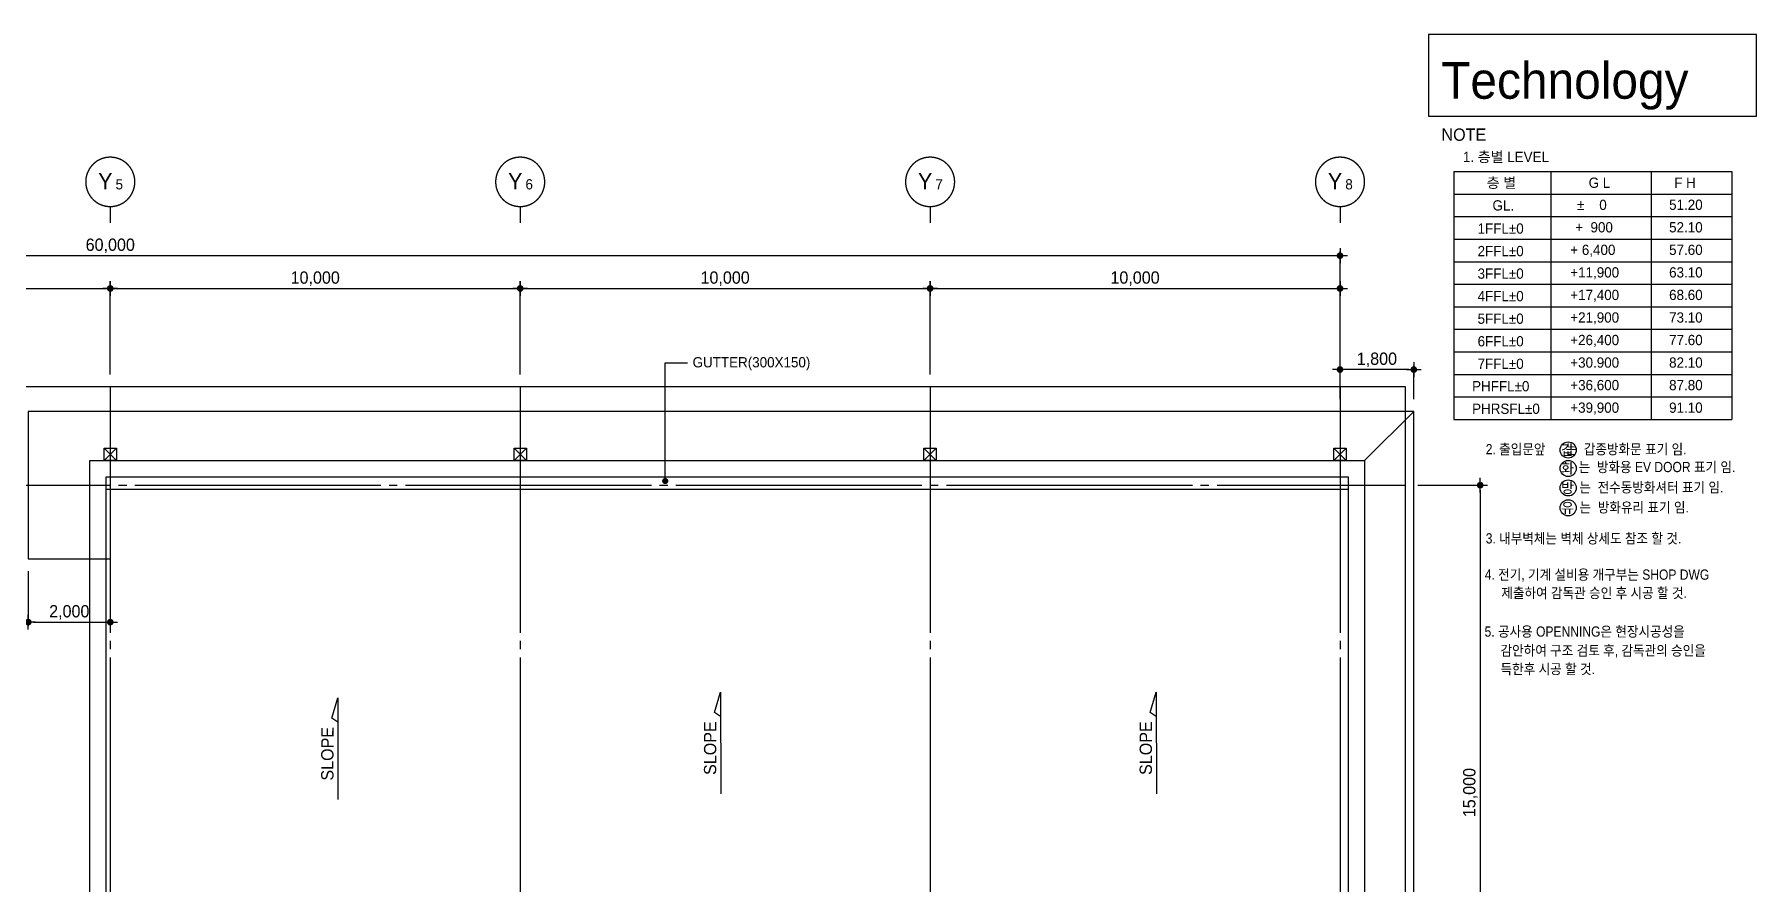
# Model space of a CAD drawing. Extents: x 14580073 to 14658235, y -1804798 to -1750552.
# Drawn here: x 14616223 to 14658235, y -1771268 to -1750552 of the extents above; entities that cross this region are included whole.
import ezdxf
from ezdxf.enums import TextEntityAlignment as Align

# ---------------------------------------------------------------- set-up
doc = ezdxf.new("R2010")
doc.units = 0
doc.header["$LTSCALE"] = 100
doc.header["$MEASUREMENT"] = 0
doc.header["$PDSIZE"] = -10
doc.linetypes.add('CEN', pattern=[66, 60, -2, 2, -2])
doc.layers.get('0').update_dxf_attribs({"linetype": 'CONTINUOUS'})
doc.layers.get('Defpoints').update_dxf_attribs({"linetype": 'CONTINUOUS'})
for name, color, linetype in [('8', 8, 'CONTINUOUS'), ('AINFO', 1, 'CONTINUOUS'), ('AXIS', 7, 'CEN'), ('CEN', 1, 'CEN'), ('DIM', 7, 'CONTINUOUS'), ('EL4', 6, 'CONTINUOUS'), ('SYM', 7, 'CONTINUOUS'), ('TE2', 3, 'CONTINUOUS'), ('TEX', 3, 'CONTINUOUS'), ('TEXT', 2, 'CONTINUOUS'), ('TEXT1', 7, 'CONTINUOUS'), ('TEXT2', 7, 'CONTINUOUS'), ('WINE', 8, 'CONTINUOUS')]:
    doc.layers.add(name, color=color, linetype=linetype)
doc.styles.add('HY울를도M', font='HYWULM.TTF')
doc.styles.add('굴림', font='H2HDRM.TTF')
doc.styles.add('돋음', font='Dotum.ttf', dxfattribs={"height": 3})
doc.dimstyles.new('DIM50', dxfattribs={"dimscale": 50, "dimtxt": 3, "dimasz": 1.2, "dimexe": 1, "dimexo": 1, "dimgap": 0.6, "dimtad": 1, "dimdec": 4, "dimzin": 0, "dimdsep": 46, "dimlunit": 6, "dimtxsty": '굴림', "dimblk": 'DOTT', "dimcen": 0.09, "dimadec": 0, "dimazin": 0, "dimtfac": 1, "dimtdec": 4, "dimtofl": 0, "dimtmove": 2, "dimatfit": 2, "dimldrblk": 'DOTT', "dimfxl": 1, "dimtolj": 1, "dimtzin": 0, "dimarcsym": 0})

# ---------------------------------------------------------------- blocks, each defined once
blk = doc.blocks.new('DOTT')
for p, q in [((-1.5, 0), (1.5, 0)), ((0, 1.5), (0, -1.5))]:
    blk.add_line(p, q)
at = {"color": 6, "const_width": 0.68}
blk.add_lwpolyline([(-0.34, 0, 1), (0.34, 0, 1)], format="xyb", close=True, dxfattribs=at)
blk = doc.blocks.new('*D9')
at = {"layer": 'Defpoints', "color": 0, "lineweight": -3}
for p in [(14648073, -1755949), (14588073, -1759149), (14648073, -1759149)]:
    blk.add_point(p, dxfattribs=at)
at = {"layer": 'DIM', "color": 7, "lineweight": -2}
for p, q in [((14588073, -1758849), (14588073, -1755849)), ((14588193, -1755949), (14647953, -1755949)), ((14648073, -1758849), (14648073, -1755849))]:
    blk.add_line(p, q, dxfattribs=at)
at = {"layer": 'DIM', "color": 7, "lineweight": -2, "xscale": 120, "yscale": 120, "zscale": 120, "rotation": 180}
blk.add_blockref('DOTT', (14588073, -1755949), dxfattribs=at)
at = {"layer": 'DIM', "color": 7, "lineweight": -2, "xscale": 120, "yscale": 120, "zscale": 120}
blk.add_blockref('DOTT', (14648073, -1755949), dxfattribs=at)
at = {"layer": 'DIM', "color": 3, "insert": (14618073, -1755710), "char_height": 300, "attachment_point": 5, "style": '굴림'}
blk.add_mtext('\\A1;60,000', dxfattribs=at)
blk = doc.blocks.new('*D12')
at = {"layer": 'Defpoints', "color": 0, "lineweight": -3}
for p in [(14618073, -1756749), (14608073, -1759149), (14618073, -1759149)]:
    blk.add_point(p, dxfattribs=at)
at = {"layer": 'DIM', "color": 7, "lineweight": -2}
for p, q in [((14608073, -1758849), (14608073, -1756649)), ((14608193, -1756749), (14617953, -1756749)), ((14618073, -1758849), (14618073, -1756649))]:
    blk.add_line(p, q, dxfattribs=at)
at = {"layer": 'DIM', "color": 7, "lineweight": -2, "xscale": 120, "yscale": 120, "zscale": 120, "rotation": 180}
blk.add_blockref('DOTT', (14608073, -1756749), dxfattribs=at)
at = {"layer": 'DIM', "color": 7, "lineweight": -2, "xscale": 120, "yscale": 120, "zscale": 120}
blk.add_blockref('DOTT', (14618073, -1756749), dxfattribs=at)
at = {"layer": 'DIM', "color": 3, "insert": (14613073, -1756511), "char_height": 300, "attachment_point": 5, "style": '굴림'}
blk.add_mtext('\\A1;10,000', dxfattribs=at)
blk = doc.blocks.new('*D13')
at = {"layer": 'Defpoints', "color": 0, "lineweight": -3}
for p in [(14628073, -1756749), (14618073, -1759149), (14628073, -1759149)]:
    blk.add_point(p, dxfattribs=at)
at = {"layer": 'DIM', "color": 7, "lineweight": -2}
for p, q in [((14618073, -1758849), (14618073, -1756649)), ((14618193, -1756749), (14627953, -1756749)), ((14628073, -1758849), (14628073, -1756649))]:
    blk.add_line(p, q, dxfattribs=at)
at = {"layer": 'DIM', "color": 7, "lineweight": -2, "xscale": 120, "yscale": 120, "zscale": 120, "rotation": 180}
blk.add_blockref('DOTT', (14618073, -1756749), dxfattribs=at)
at = {"layer": 'DIM', "color": 7, "lineweight": -2, "xscale": 120, "yscale": 120, "zscale": 120}
blk.add_blockref('DOTT', (14628073, -1756749), dxfattribs=at)
at = {"layer": 'DIM', "color": 3, "insert": (14623073, -1756511), "char_height": 300, "attachment_point": 5, "style": '굴림'}
blk.add_mtext('\\A1;10,000', dxfattribs=at)
blk = doc.blocks.new('*D14')
at = {"layer": 'Defpoints', "color": 0, "lineweight": -3}
for p in [(14638073, -1756749), (14628073, -1759149), (14638073, -1759149)]:
    blk.add_point(p, dxfattribs=at)
at = {"layer": 'DIM', "color": 7, "lineweight": -2}
for p, q in [((14628073, -1758849), (14628073, -1756649)), ((14628193, -1756749), (14637953, -1756749)), ((14638073, -1758849), (14638073, -1756649))]:
    blk.add_line(p, q, dxfattribs=at)
at = {"layer": 'DIM', "color": 7, "lineweight": -2, "xscale": 120, "yscale": 120, "zscale": 120, "rotation": 180}
blk.add_blockref('DOTT', (14628073, -1756749), dxfattribs=at)
at = {"layer": 'DIM', "color": 7, "lineweight": -2, "xscale": 120, "yscale": 120, "zscale": 120}
blk.add_blockref('DOTT', (14638073, -1756749), dxfattribs=at)
at = {"layer": 'DIM', "color": 3, "insert": (14633073, -1756511), "char_height": 300, "attachment_point": 5, "style": '굴림'}
blk.add_mtext('\\A1;10,000', dxfattribs=at)
blk = doc.blocks.new('*D15')
at = {"layer": 'Defpoints', "color": 0, "lineweight": -3}
for p in [(14648073, -1756749), (14638073, -1759149), (14648073, -1759149)]:
    blk.add_point(p, dxfattribs=at)
at = {"layer": 'DIM', "color": 7, "lineweight": -2}
for p, q in [((14638073, -1758849), (14638073, -1756649)), ((14638193, -1756749), (14647953, -1756749)), ((14648073, -1758849), (14648073, -1756649))]:
    blk.add_line(p, q, dxfattribs=at)
at = {"layer": 'DIM', "color": 7, "lineweight": -2, "xscale": 120, "yscale": 120, "zscale": 120, "rotation": 180}
blk.add_blockref('DOTT', (14638073, -1756749), dxfattribs=at)
at = {"layer": 'DIM', "color": 7, "lineweight": -2, "xscale": 120, "yscale": 120, "zscale": 120}
blk.add_blockref('DOTT', (14648073, -1756749), dxfattribs=at)
at = {"layer": 'DIM', "color": 3, "insert": (14643073, -1756511), "char_height": 300, "attachment_point": 5, "style": '굴림'}
blk.add_mtext('\\A1;10,000', dxfattribs=at)
blk = doc.blocks.new('BOMBOM_S')
at = {"color": 7}
blk.add_line((0, 0.4), (0, 0), dxfattribs=at)
blk.add_lwpolyline([(-0.6, 1, 1), (0.6, 1, 1), (-0.6, 1, 1)], format="xyb", dxfattribs=at)
at = {"color": 1, "style": '돋음'}
for tag, p, height in [('X', (-0.295, 0.816), 0.4), ('N', (0.129, 0.816), 0.25)]:
    blk.add_attdef(tag, p, '', height=height, dxfattribs=at)
blk = doc.blocks.new('*D33')
at = {"layer": 'Defpoints', "color": 0, "lineweight": -3}
for p in [(14648073, -1758729), (14648073, -1759749), (14649873, -1759749)]:
    blk.add_point(p, dxfattribs=at)
at = {"layer": 'DIM', "color": 7, "lineweight": -2}
for p, q in [((14648073, -1759449), (14648073, -1758629)), ((14649753, -1758729), (14648193, -1758729)), ((14649873, -1759449), (14649873, -1758629))]:
    blk.add_line(p, q, dxfattribs=at)
at = {"layer": 'DIM', "color": 7, "lineweight": -2, "xscale": 120, "yscale": 120, "zscale": 120, "rotation": 180}
blk.add_blockref('DOTT', (14648073, -1758729), dxfattribs=at)
at = {"layer": 'DIM', "color": 7, "lineweight": -2, "xscale": 120, "yscale": 120, "zscale": 120}
blk.add_blockref('DOTT', (14649873, -1758729), dxfattribs=at)
at = {"layer": 'DIM', "color": 3, "insert": (14648973, -1758491), "char_height": 300, "attachment_point": 5, "style": '굴림'}
blk.add_mtext('\\A1;1,800', dxfattribs=at)
blk = doc.blocks.new('*D34')
at = {"layer": 'Defpoints', "color": 0, "lineweight": -3}
for p in [(14616073, -1763349), (14618073, -1763349), (14618073, -1764891)]:
    blk.add_point(p, dxfattribs=at)
at = {"layer": 'DIM', "color": 7, "lineweight": -2}
for p, q in [((14616073, -1763649), (14616073, -1764991)), ((14618073, -1763649), (14618073, -1764991)), ((14616193, -1764891), (14617953, -1764891))]:
    blk.add_line(p, q, dxfattribs=at)
at = {"layer": 'DIM', "color": 7, "lineweight": -2, "xscale": 120, "yscale": 120, "zscale": 120, "rotation": 180}
blk.add_blockref('DOTT', (14616073, -1764891), dxfattribs=at)
at = {"layer": 'DIM', "color": 7, "lineweight": -2, "xscale": 120, "yscale": 120, "zscale": 120}
blk.add_blockref('DOTT', (14618073, -1764891), dxfattribs=at)
at = {"layer": 'DIM', "color": 3, "insert": (14617073, -1764652), "char_height": 300, "attachment_point": 5, "style": '굴림'}
blk.add_mtext('\\A1;2,000', dxfattribs=at)
blk = doc.blocks.new('*D36')
at = {"layer": 'Defpoints', "color": 0, "lineweight": -3}
for p in [(14649673, -1761549), (14649673, -1776549), (14651493, -1776549)]:
    blk.add_point(p, dxfattribs=at)
at = {"layer": 'DIM', "color": 7, "lineweight": -2}
for p, q in [((14649973, -1761549), (14651593, -1761549)), ((14651493, -1761669), (14651493, -1776429)), ((14649973, -1776549), (14651593, -1776549))]:
    blk.add_line(p, q, dxfattribs=at)
at = {"layer": 'DIM', "color": 7, "lineweight": -2, "xscale": 120, "yscale": 120, "zscale": 120}
for p, rotation in [((14651493, -1761549), 90), ((14651493, -1776549), 270)]:
    blk.add_blockref('DOTT', p, dxfattribs=dict(at, rotation=rotation))
at = {"layer": 'DIM', "color": 3, "insert": (14651254, -1769049), "char_height": 300, "attachment_point": 5, "rotation": 90, "style": '굴림'}
blk.add_mtext('\\A1;15,000', dxfattribs=at)

msp = doc.modelspace()

# ---------------------------------------------------------------- linework, layer by layer
at = {"layer": '8'}
for p, q in [((14650847.83557, -1753896.6152), (14650847.83557, -1759946.5547)), ((14650847.83557, -1753896.6152), (14657634.95657, -1753896.6152)), ((14653213.35085, -1753896.6152), (14653213.35085, -1759946.5547)), ((14655666.2297, -1753896.6152), (14655666.2297, -1759946.5547)), ((14657634.95657, -1753896.6152), (14657634.95657, -1759946.5547)), ((14650847.83557, -1754446.6097), (14657634.95657, -1754446.6097)), ((14650847.83557, -1754996.6042), (14657634.95657, -1754996.6042)), ((14650847.83557, -1755546.5987), (14657634.95657, -1755546.5987)), ((14650847.83557, -1756096.5932), (14657634.95657, -1756096.5932)), ((14650847.83557, -1756646.5877), (14657634.95657, -1756646.5877)), ((14650847.83557, -1757196.5822), (14657634.95657, -1757196.5822)), ((14650847.83557, -1757746.5767), (14657634.95657, -1757746.5767)), ((14650847.83557, -1758296.5712), (14657634.95657, -1758296.5712)), ((14650847.83557, -1758846.5657), (14657634.95657, -1758846.5657)), ((14650847.83557, -1759396.5602), (14657634.95657, -1759396.5602)), ((14650847.83557, -1759946.5547), (14657634.95657, -1759946.5547))]:
    msp.add_line(p, q, dxfattribs=at)
at = {"layer": '8', "ltscale": 3}
msp.add_lwpolyline([(14650234.95657, -1752546.6152), (14658234.95657, -1752546.6152), (14658234.95657, -1750552.37395), (14650234.95657, -1750552.37395)], close=True, dxfattribs=at)
at = {"layer": '8'}
msp.add_lwpolyline([(14617973.21252, -1761649.19177), (14648273.21252, -1761649.19177), (14648273.21252, -1776049.19177), (14638673.21252, -1776049.19177), (14638673.21252, -1775049.19177), (14637573.21407, -1775049.19177), (14637573.20973, -1775949.22513), (14627473.21252, -1775949.17645), (14627473.21252, -1776049.19177), (14617973.21252, -1776049.19177), (14617973.21252, -1761649.19177)], dxfattribs=at)
at = {"layer": 'AINFO', "color": 7, "const_width": 75}
msp.add_lwpolyline([(14631573.08155, -1761446.95868, 1), (14631648.83155, -1761446.95868, 1)], format="xyb", close=True, dxfattribs=at)
at = {"layer": 'CEN', "linetype": 'CEN'}
for p, q in [((14618073.21252, -1759149.19177), (14618073.21252, -1799049.19177)), ((14628073.21252, -1759149.19177), (14628073.21252, -1799049.19177)), ((14638073.21252, -1759149.19177), (14638073.21252, -1799049.19177)), ((14648073.21252, -1759149.19177), (14648073.21252, -1799049.19177)), ((14585673.21252, -1761549.19177), (14649673.21252, -1761549.19177))]:
    msp.add_line(p, q, dxfattribs=at)
at = {"layer": 'Defpoints', "color": 76}
msp.add_lwpolyline([(14585673.21252, -1799049.19177), (14649673.21252, -1799049.19177), (14649673.21252, -1759149.19177), (14585673.21252, -1759149.19177)], close=True, dxfattribs=at)
at = {"layer": 'DIM'}
msp.add_lwpolyline([(14631610.95655, -1761446.95868), (14631610.95655, -1758564.19177), (14632156.95655, -1758564.19177)], dxfattribs=at)
at = {"layer": 'EL4'}
msp.add_line((14649873.21252, -1759749.19177), (14648673.21252, -1760949.19177), dxfattribs=at)
msp.add_lwpolyline([(14638673.21252, -1793349.19177), (14649873.21252, -1793349.19177), (14649873.21252, -1759749.19177), (14616073.21252, -1759749.19177), (14616073.21252, -1763349.19177), (14618073.21252, -1763349.19177)], dxfattribs=at)
at = {"layer": 'EL4', "color": 4}
for points in [[(14617573.21252, -1776049.19177), (14617573.21252, -1760949.19177), (14648673.21252, -1760949.19177), (14648673.21252, -1776049.19177)], [(14617973.21252, -1776049.19177), (14617973.21252, -1761349.19177), (14648273.21252, -1761349.19177), (14648273.21252, -1776049.19177)]]:
    msp.add_lwpolyline(points, dxfattribs=at)
at = {"layer": 'SYM', "color": 4, "ltscale": 2}
for points in [[(14617923.21252, -1760649.19177), (14618223.21252, -1760649.19177), (14618223.21252, -1760949.19177), (14617923.21252, -1760949.19177)], [(14627923.21252, -1760649.19177), (14628223.21252, -1760649.19177), (14628223.21252, -1760949.19177), (14627923.21252, -1760949.19177)], [(14637923.21252, -1760649.19177), (14638223.21252, -1760649.19177), (14638223.21252, -1760949.19177), (14637923.21252, -1760949.19177)], [(14647923.21252, -1760649.19177), (14648223.21252, -1760649.19177), (14648223.21252, -1760949.19177), (14647923.21252, -1760949.19177)]]:
    msp.add_lwpolyline(points, close=True, dxfattribs=at)
for points in [[(14623625.86208, -1767333.96024), (14623475.74106, -1767234.142), (14623625.1353, -1766733.96068), (14623628.14507, -1769218.69353)], [(14632963.86208, -1767195.96024), (14632813.74106, -1767096.142), (14632963.1353, -1766595.96068), (14632966.14507, -1769080.69353)], [(14643591.86208, -1767195.96024), (14643441.74106, -1767096.142), (14643591.1353, -1766595.96068), (14643594.14507, -1769080.69353)]]:
    msp.add_lwpolyline(points, dxfattribs=at)
at = {"layer": 'TEX', "lineweight": -3, "ltscale": 200}
msp.add_line((14617973.21252, -1761649.19177), (14648273.21252, -1761649.19177), dxfattribs=at)
at = {"layer": 'TEXT'}
for centre in [(14653640.25481, -1760690.01407), (14653640.25481, -1761140.65516), (14653640.25481, -1761616.24265), (14653640.25481, -1762101.24158)]:
    msp.add_circle(centre, 196.32054, dxfattribs=at)
at = {"layer": 'WINE', "lineweight": -3, "ltscale": 200}
for p, q in [((14617923.21252, -1760949.19177), (14618223.21252, -1760649.19177)), ((14617923.21252, -1760649.19177), (14618223.21252, -1760949.19177)), ((14627923.21252, -1760949.19177), (14628223.21252, -1760649.19177)), ((14627923.21252, -1760649.19177), (14628223.21252, -1760949.19177)), ((14637923.21252, -1760949.19177), (14638223.21252, -1760649.19177)), ((14637923.21252, -1760649.19177), (14638223.21252, -1760949.19177)), ((14647923.21252, -1760949.19177), (14648223.21252, -1760649.19177)), ((14647923.21252, -1760649.19177), (14648223.21252, -1760949.19177))]:
    msp.add_line(p, q, dxfattribs=at)

# ---------------------------------------------------------------- block references
at = {"layer": 'AXIS', "xscale": 1000, "yscale": 1000, "zscale": 1000}
for p, values in [((14618073.21252, -1755149.19177), {'X': 'Y', 'N': '5'}), ((14628073.21252, -1755149.19177), {'X': 'Y', 'N': '6'}), ((14638073.21252, -1755149.19177), {'X': 'Y', 'N': '7'}), ((14648073.21252, -1755149.19177), {'X': 'Y', 'N': '8'})]:
    msp.add_blockref('BOMBOM_S', p, dxfattribs=at).add_auto_attribs(values)

# ---------------------------------------------------------------- texts
at = {"layer": 'TE2', "style": 'HY울를도M'}
for p in [(14632706.88101, -1767963.79637), (14643334.88101, -1767963.79637), (14623368.88101, -1768101.79637)]:
    msp.add_text('SLOPE', height=300, rotation=89.930597577, dxfattribs=at).set_placement(p, align=Align.MIDDLE_CENTER)
at = {"layer": 'TEXT', "style": 'HY울를도M'}
for s, p in [('1. 층별 LEVEL', (14651070.67216, -1753665.32638)), ('층 별', (14651652.73046, -1754295.35493)), ('G L', (14654138.87966, -1754295.35493)), ('F H', (14656225.52209, -1754295.35493)), ('GL.', (14651792.9142, -1754847.84867)), (' %%P    0', (14653764.31862, -1754834.99968)), ('51.20', (14656101.75297, -1754832.06976)), ('1FFL%%P0', (14651429.39199, -1755412.11861)), ('+  900', (14653811.46589, -1755382.06426)), ('52.10', (14656101.75297, -1755382.06426)), ('2FFL%%P0', (14651429.39199, -1755962.11311)), ('+ 6,400', (14653691.1613, -1755932.05876)), ('57.60', (14656101.75297, -1755932.05876)), ('3FFL%%P0', (14651429.39199, -1756512.10761)), ('+11,900', (14653691.1613, -1756482.05326)), ('63.10', (14656101.75297, -1756482.05326)), ('4FFL%%P0', (14651429.39199, -1757062.10211)), ('+17,400', (14653691.1613, -1757032.04776)), ('68.60', (14656101.75297, -1757032.04776)), ('+21,900', (14653691.1613, -1757582.04226)), ('73.10', (14656101.75297, -1757582.04226)), ('5FFL%%P0', (14651429.39199, -1757612.09661)), ('6FFL%%P0', (14651429.39199, -1758162.09111)), ('+26,400', (14653691.1613, -1758132.03676)), ('77.60', (14656101.75297, -1758132.03676)), ('7FFL%%P0', (14651429.39199, -1758712.08561)), ('+30.900', (14653691.1613, -1758682.03126)), ('82.10', (14656101.75297, -1758682.03126)), ('PHFFL%%P0', (14651296.00757, -1759259.08416)), ('+36,600', (14653691.1613, -1759232.02576)), ('87.80', (14656101.75297, -1759232.02576)), ('PHRSFL%%P0', (14651296.00757, -1759809.07866)), ('+39,900', (14653691.1613, -1759782.02026)), ('91.10', (14656101.75297, -1759782.02026)), ('갑', (14653467.42663, -1760813.39544)), ('화', (14653467.42663, -1761264.03653)), ('방', (14653467.42663, -1761739.62402)), ('유', (14653467.42663, -1762224.62295))]:
    msp.add_text(s, height=250, dxfattribs=at).set_placement(p)
at = {"layer": 'TEXT', "style": 'HY울를도M', "width": 0.9}
for s, p in [('2. 출입문앞      는  갑종방화문 표기 임.', (14651628.02748, -1760669.7684)), ('는  방화용 EV DOOR 표기 임.', (14653893.25345, -1761105.7629)), ('는  전수동방화셔터 표기 임.', (14653910.85593, -1761601.10067)), ('는  방화유리 표기 임.', (14653915.34666, -1762089.35481)), ('3. 내부벽체는 벽체 상세도 참조 할 것.', (14651628.02748, -1762846.25864))]:
    msp.add_text(s, height=250, dxfattribs=at).set_placement(p, align=Align.MIDDLE_LEFT)
for s, p in [('4. 전기, 기계 설비용 개구부는 SHOP DWG', (14651603.79264, -1763855.60318)), ('제출하여 감독관 승인 후 시공 할 것.', (14652009.06274, -1764302.82746)), ('5. 공사용 OPENNING은 현장시공성을', (14651599.96222, -1765244.8576)), ('감안하여 구조 검토 후, 감독관의 승인을 ', (14651989.39397, -1765706.90208)), ('득한후 시공 할 것.', (14651989.39397, -1766158.05646))]:
    msp.add_text(s, height=250, dxfattribs=at).set_placement(p)
at = {"layer": 'TEXT1', "ltscale": 0.85, "style": 'HY울를도M'}
msp.add_text('Technology', height=892.41075, dxfattribs=at).set_placement((14650540.20177, -1752120.93997))
at = {"layer": 'TEXT1', "style": 'HY울를도M'}
msp.add_text('NOTE', height=300, dxfattribs=at).set_placement((14650549.1011, -1753146.6152))
at = {"layer": 'TEXT2', "style": 'HY울를도M'}
msp.add_text('GUTTER(300X150)', height=250, dxfattribs=at).set_placement((14632280.013, -1758549.94196), align=Align.MIDDLE_LEFT)

# ---------------------------------------------------------------- dimensions: what is measured, and where the dimension line sits
at = {"layer": 'DIM'}
for base, p1, p2, picture, middle in [((14648073.2125201095, -1755949.191774661), (14588073.2125201095, -1759149.191774661), (14648073.2125201095, -1759149.191774661), '*D9', (14618073.2125201095, -1755710.153550247)), ((14618073.21252, -1756749.19177), (14608073.21252, -1759149.19177), (14618073.21252, -1759149.19177), '*D12', (14613073.21252, -1756510.52346)), ((14628073.21252, -1756749.19177), (14618073.21252, -1759149.19177), (14628073.21252, -1759149.19177), '*D13', (14623073.21252, -1756510.52346)), ((14638073.21252, -1756749.19177), (14628073.21252, -1759149.19177), (14638073.21252, -1759149.19177), '*D14', (14633073.21252, -1756510.52346)), ((14648073.21252, -1756749.19177), (14638073.21252, -1759149.19177), (14648073.21252, -1759149.19177), '*D15', (14643073.21252, -1756510.52346)), ((14648073.21252, -1758729.46903), (14649873.21252, -1759749.19177), (14648073.21252, -1759749.19177), '*D33', (14648973.21252, -1758490.80072))]:
    dim = msp.add_linear_dim(base=base, p1=p1, p2=p2, dimstyle='DIM50', override={"dimscale": 100, "dimexo": 3}, dxfattribs=at)
    dim.commit()
    dim.dimension.update_dxf_attribs({"geometry": picture, "text_midpoint": middle})
for base, p1, p2, angle, picture, middle in [((14651492.93526, -1776549.19177), (14649673.21252, -1761549.19177), (14649673.21252, -1776549.19177), 90, '*D36', (14651254.26695, -1769049.19177)), ((14618073.21252, -1764890.91452), (14616073.21252, -1763349.19177), (14618073.21252, -1763349.19177), 180, '*D34', (14617073.21252, -1764651.87629))]:
    dim = msp.add_linear_dim(base=base, p1=p1, p2=p2, angle=angle, dimstyle='DIM50', override={"dimscale": 100, "dimexo": 3}, dxfattribs=at)
    dim.commit()
    dim.dimension.update_dxf_attribs({"geometry": picture, "text_midpoint": middle})

doc.saveas('drawing.dxf')
